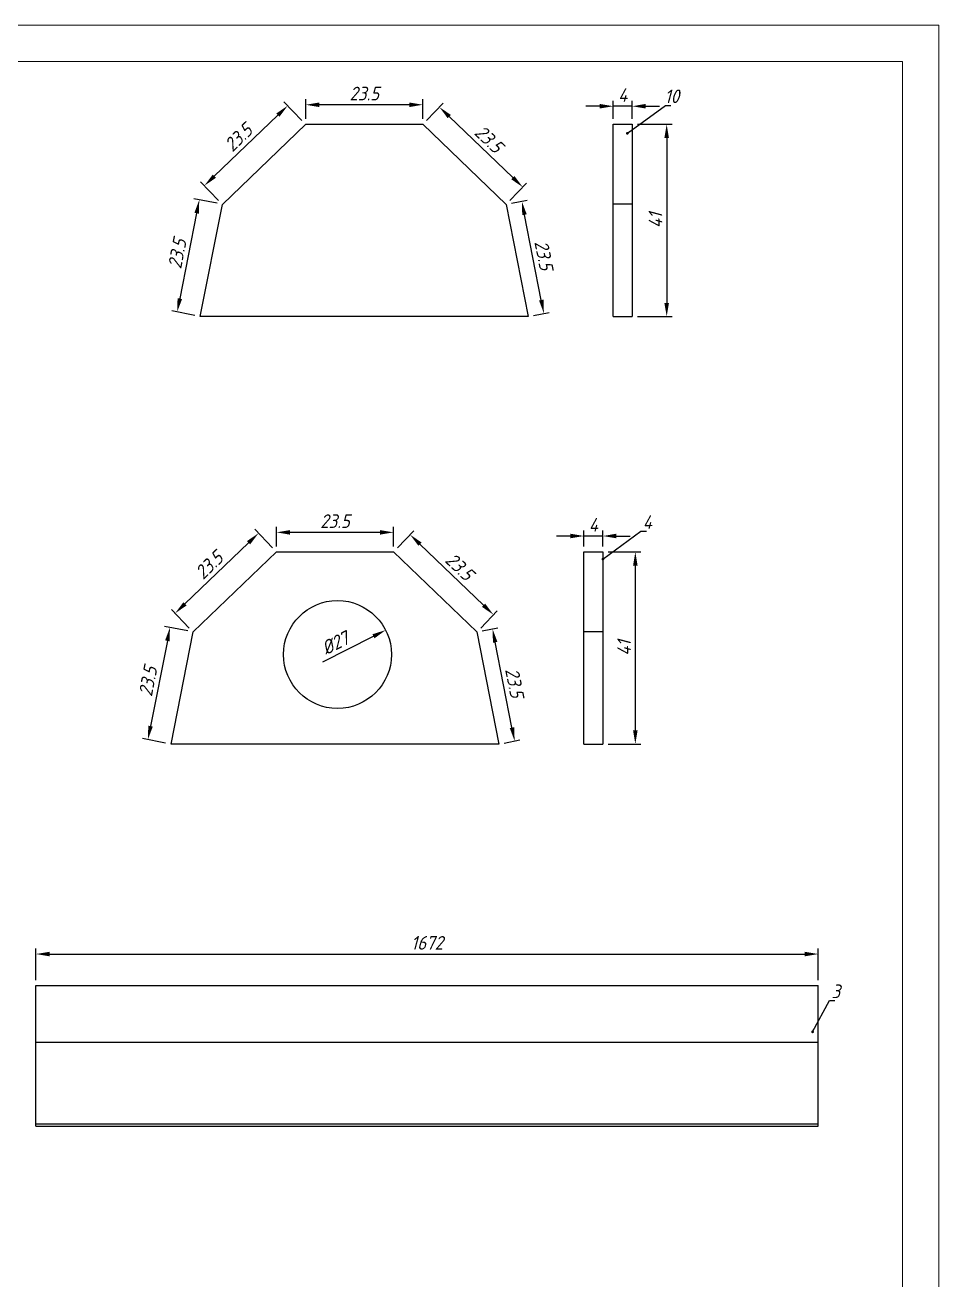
# Model space of a CAD drawing. Header units: millimetres. Extents: x 18217 to 37054, y 415 to 7180.
# Drawn here: x 24334 to 26674, y 3968 to 7180 of the extents above; entities that cross this region are included whole.
import ezdxf

# ---------------------------------------------------------------- set-up
doc = ezdxf.new("R2010")
doc.units = ezdxf.units.MM
doc.styles.add('GENISO', font='geniso.shx', dxfattribs={"oblique": 15})
doc.dimstyles.new('Scale', dxfattribs={"dimscale": 14, "dimtxt": 2.5, "dimasz": 2.5, "dimexe": 1, "dimexo": 1, "dimgap": 0.8, "dimtad": 1, "dimdec": 0, "dimzin": 0, "dimtxsty": 'GENISO', "dimcen": 2.5, "dimclrd": 1, "dimclre": 1, "dimclrt": 256, "dimadec": 0, "dimazin": 0, "dimtfac": 1, "dimtdec": 0, "dimtmove": 0, "dimatfit": 3, "dimfxl": 1, "dimtzin": 0, "dimlwd": -1, "dimlwe": -1, "dimarcsym": 0})
doc.dimstyles.new('Scale 1B8', dxfattribs={"dimscale": 14, "dimtxt": 2.5, "dimasz": 2.5, "dimexe": 1, "dimexo": 1, "dimgap": 0.8, "dimtad": 1, "dimdec": 0, "dimlfac": 0.125, "dimzin": 0, "dimtxsty": 'GENISO', "dimcen": 2.5, "dimclrd": 1, "dimclre": 1, "dimclrt": 256, "dimadec": 0, "dimazin": 0, "dimtfac": 1, "dimtdec": 0, "dimtmove": 0, "dimatfit": 3, "dimfxl": 1, "dimtzin": 0, "dimlwd": -1, "dimlwe": -1, "dimarcsym": 0})

# ---------------------------------------------------------------- blocks, each defined once
blk = doc.blocks.new('*D173')
at = {"color": 1, "transparency": 16777216}
for p, q in [((24361.2, 4735.2), (24361.2, 4816.1)), ((24396.2, 4802.1), (26330.3, 4802.1)), ((26365.3, 4735.2), (26365.3, 4816.1))]:
    blk.add_line(p, q, dxfattribs=at)
for points in [[(24396.2, 4807.9), (24396.2, 4796.3), (24361.2, 4802.1)], [(26330.3, 4807.9), (26330.3, 4796.3), (26365.3, 4802.1)]]:
    blk.add_solid(points, dxfattribs=at)
at = {"layer": 'Defpoints', "color": 0, "transparency": 16777216}
for p in [(26365.3, 4802.1), (24361.2, 4721.2), (26365.3, 4721.2)]:
    blk.add_point(p, dxfattribs=at)
at = {"transparency": 16777216, "insert": (25363.2, 4830.8), "char_height": 35, "attachment_point": 5, "style": 'GENISO'}
blk.add_mtext('1672', dxfattribs=at)
blk = doc.blocks.new('*D174')
at = {"color": 1, "transparency": 16777216}
for p, q in [((25579.5, 6723.9), (25619.7, 6731.8)), ((25655.7, 6476.3), (25612.7, 6694.8)), ((25636.1, 6436.8), (25676.3, 6444.7))]:
    blk.add_line(p, q, dxfattribs=at)
for points in [[(25618.4, 6695.9), (25607, 6693.6), (25605.9, 6729.1)], [(25661.5, 6477.4), (25650, 6475.2), (25662.5, 6442)]]:
    blk.add_solid(points, dxfattribs=at)
at = {"layer": 'Defpoints', "color": 0, "transparency": 16777216}
for p in [(25565.8, 6721.2), (25605.9, 6729.1), (25622.4, 6434.1)]:
    blk.add_point(p, dxfattribs=at)
at = {"transparency": 16777216, "insert": (25662.4, 6591.1), "char_height": 35, "attachment_point": 5, "rotation": 281.1465, "style": 'GENISO'}
blk.add_mtext('23.5', dxfattribs=at)
blk = doc.blocks.new('*D175')
at = {"color": 1, "transparency": 16777216}
for p, q in [((25362.1, 6936.2), (25404.5, 6980.3)), ((25583, 6789.6), (25420, 6946)), ((25575.5, 6731.3), (25617.9, 6775.5))]:
    blk.add_line(p, q, dxfattribs=at)
for points in [[(25424.1, 6950.2), (25416, 6941.8), (25394.8, 6970.2)], [(25587, 6793.8), (25578.9, 6785.4), (25608.2, 6765.4)]]:
    blk.add_solid(points, dxfattribs=at)
at = {"layer": 'Defpoints', "color": 0, "transparency": 16777216}
for p in [(25394.8, 6970.2), (25352.4, 6926.1), (25565.8, 6721.2)]:
    blk.add_point(p, dxfattribs=at)
at = {"transparency": 16777216, "insert": (25521.4, 6888.5), "char_height": 35, "attachment_point": 5, "rotation": 316.1707, "style": 'GENISO'}
blk.add_mtext('23.5', dxfattribs=at)
blk = doc.blocks.new('*D176')
at = {"color": 1, "transparency": 16777216}
for p, q in [((25052.4, 6940.1), (25052.4, 6990.2)), ((25317.4, 6976.2), (25087.4, 6976.2)), ((25352.4, 6940.1), (25352.4, 6990.2))]:
    blk.add_line(p, q, dxfattribs=at)
for points in [[(25087.4, 6982), (25087.4, 6970.3), (25052.4, 6976.2)], [(25317.4, 6982), (25317.4, 6970.3), (25352.4, 6976.2)]]:
    blk.add_solid(points, dxfattribs=at)
at = {"layer": 'Defpoints', "color": 0, "transparency": 16777216}
for p in [(25052.4, 6976.2), (25052.4, 6926.1), (25352.4, 6926.1)]:
    blk.add_point(p, dxfattribs=at)
at = {"transparency": 16777216, "insert": (25202.4, 7004.9), "char_height": 35, "attachment_point": 5, "style": 'GENISO'}
blk.add_mtext('23.5', dxfattribs=at)
blk = doc.blocks.new('*D177')
at = {"color": 1, "transparency": 16777216}
for p, q in [((25042.7, 6936.2), (24996.7, 6984)), ((24981.2, 6949.7), (24818.2, 6793.3)), ((24829.3, 6731.3), (24783.3, 6779.2))]:
    blk.add_line(p, q, dxfattribs=at)
for points in [[(24977.1, 6953.9), (24985.2, 6945.5), (25006.4, 6973.9)], [(24814.2, 6797.5), (24822.3, 6789.1), (24793, 6769.1)]]:
    blk.add_solid(points, dxfattribs=at)
at = {"layer": 'Defpoints', "color": 0, "transparency": 16777216}
for p in [(25052.4, 6926.1), (24793, 6769.1), (24839, 6721.2)]:
    blk.add_point(p, dxfattribs=at)
at = {"transparency": 16777216, "insert": (24879.8, 6892.2), "char_height": 35, "attachment_point": 5, "rotation": 43.8293, "style": 'GENISO'}
blk.add_mtext('23.5', dxfattribs=at)
blk = doc.blocks.new('*D178')
at = {"color": 1, "transparency": 16777216}
for p, q in [((24825.2, 6723.9), (24766, 6735.6)), ((24773, 6698.5), (24730, 6480.1)), ((24768.6, 6436.8), (24709.5, 6448.4))]:
    blk.add_line(p, q, dxfattribs=at)
for points in [[(24767.3, 6699.6), (24778.7, 6697.4), (24779.8, 6732.8)], [(24724.2, 6481.2), (24735.7, 6478.9), (24723.2, 6445.7)]]:
    blk.add_solid(points, dxfattribs=at)
at = {"layer": 'Defpoints', "color": 0, "transparency": 16777216}
for p in [(24839, 6721.2), (24723.2, 6445.7), (24782.4, 6434.1)]:
    blk.add_point(p, dxfattribs=at)
at = {"transparency": 16777216, "insert": (24723.3, 6594.8), "char_height": 35, "attachment_point": 5, "rotation": 78.8535, "style": 'GENISO'}
blk.add_mtext('23.5', dxfattribs=at)
blk = doc.blocks.new('*D179')
at = {"color": 1, "transparency": 16777216}
for p, q in [((25504.5, 5629.3), (25544.7, 5637.2)), ((25580.7, 5381.7), (25537.7, 5600.1)), ((25561.1, 5342.2), (25601.2, 5350.1))]:
    blk.add_line(p, q, dxfattribs=at)
for points in [[(25543.4, 5601.3), (25532, 5599), (25530.9, 5634.5)], [(25586.4, 5382.8), (25575, 5380.6), (25587.5, 5347.4)]]:
    blk.add_solid(points, dxfattribs=at)
at = {"layer": 'Defpoints', "color": 0, "transparency": 16777216}
for p in [(25490.8, 5626.6), (25530.9, 5634.5), (25547.4, 5339.5)]:
    blk.add_point(p, dxfattribs=at)
at = {"transparency": 16777216, "insert": (25587.4, 5496.5), "char_height": 35, "attachment_point": 5, "rotation": 281.1465, "style": 'GENISO'}
blk.add_mtext('23.5', dxfattribs=at)
blk = doc.blocks.new('*D180')
at = {"color": 1, "transparency": 16777216}
for p, q in [((25287.1, 5841.6), (25329.5, 5885.7)), ((25507.9, 5695), (25345, 5851.4)), ((25500.5, 5636.7), (25542.9, 5680.9))]:
    blk.add_line(p, q, dxfattribs=at)
for points in [[(25349.1, 5855.6), (25341, 5847.2), (25319.8, 5875.6)], [(25512, 5699.2), (25503.9, 5690.8), (25533.2, 5670.8)]]:
    blk.add_solid(points, dxfattribs=at)
at = {"layer": 'Defpoints', "color": 0, "transparency": 16777216}
for p in [(25319.8, 5875.6), (25277.4, 5831.5), (25490.8, 5626.6)]:
    blk.add_point(p, dxfattribs=at)
at = {"transparency": 16777216, "insert": (25446.4, 5793.9), "char_height": 35, "attachment_point": 5, "rotation": 316.1707, "style": 'GENISO'}
blk.add_mtext('23.5', dxfattribs=at)
blk = doc.blocks.new('*D181')
at = {"color": 1, "transparency": 16777216}
for p, q in [((24977.4, 5845.5), (24977.4, 5895.6)), ((25242.4, 5881.6), (25012.4, 5881.6)), ((25277.4, 5845.5), (25277.4, 5895.6))]:
    blk.add_line(p, q, dxfattribs=at)
for points in [[(25012.4, 5887.4), (25012.4, 5875.7), (24977.4, 5881.6)], [(25242.4, 5887.4), (25242.4, 5875.7), (25277.4, 5881.6)]]:
    blk.add_solid(points, dxfattribs=at)
at = {"layer": 'Defpoints', "color": 0, "transparency": 16777216}
for p in [(24977.4, 5881.6), (24977.4, 5831.5), (25277.4, 5831.5)]:
    blk.add_point(p, dxfattribs=at)
at = {"transparency": 16777216, "insert": (25127.4, 5910.3), "char_height": 35, "attachment_point": 5, "style": 'GENISO'}
blk.add_mtext('23.5', dxfattribs=at)
blk = doc.blocks.new('*D182')
at = {"color": 1, "transparency": 16777216}
for p, q in [((24967.7, 5841.6), (24921.7, 5889.4)), ((24906.2, 5855.1), (24743.2, 5698.7)), ((24754.2, 5636.7), (24708.3, 5684.5))]:
    blk.add_line(p, q, dxfattribs=at)
for points in [[(24902.1, 5859.3), (24910.2, 5850.9), (24931.4, 5879.3)], [(24739.2, 5702.9), (24747.3, 5694.5), (24718, 5674.4)]]:
    blk.add_solid(points, dxfattribs=at)
at = {"layer": 'Defpoints', "color": 0, "transparency": 16777216}
for p in [(24977.4, 5831.5), (24718, 5674.4), (24763.9, 5626.6)]:
    blk.add_point(p, dxfattribs=at)
at = {"transparency": 16777216, "insert": (24804.8, 5797.6), "char_height": 35, "attachment_point": 5, "rotation": 43.8293, "style": 'GENISO'}
blk.add_mtext('23.5', dxfattribs=at)
blk = doc.blocks.new('*D183')
at = {"color": 1, "transparency": 16777216}
for p, q in [((24750.2, 5629.3), (24691, 5640.9)), ((24698, 5603.9), (24654.9, 5385.5)), ((24693.6, 5342.2), (24634.4, 5353.8))]:
    blk.add_line(p, q, dxfattribs=at)
for points in [[(24692.3, 5605), (24703.7, 5602.8), (24704.7, 5638.2)], [(24649.2, 5386.6), (24660.7, 5384.3), (24648.2, 5351.1)]]:
    blk.add_solid(points, dxfattribs=at)
at = {"layer": 'Defpoints', "color": 0, "transparency": 16777216}
for p in [(24763.9, 5626.6), (24648.2, 5351.1), (24707.4, 5339.5)]:
    blk.add_point(p, dxfattribs=at)
at = {"transparency": 16777216, "insert": (24648.3, 5500.2), "char_height": 35, "attachment_point": 5, "rotation": 78.8535, "style": 'GENISO'}
blk.add_mtext('23.5', dxfattribs=at)
blk = doc.blocks.new('*D184')
at = {"color": 1, "transparency": 16777216}
blk.add_line((25096.5, 5550), (25225.8, 5615.5), dxfattribs=at)
blk.add_solid([(25223.2, 5620.7), (25228.5, 5610.3), (25257.1, 5631.3)], dxfattribs=at)
at = {"layer": 'Defpoints', "color": 0, "transparency": 16777216}
for p in [(25257.1, 5631.3), (25010.5, 5506.5)]:
    blk.add_point(p, dxfattribs=at)
at = {"transparency": 16777216, "insert": (25127.9, 5598.1), "char_height": 35, "attachment_point": 5, "rotation": 26.8475, "style": 'GENISO'}
blk.add_mtext('%%C27', dxfattribs=at)
blk = doc.blocks.new('*D185')
at = {"color": 1, "transparency": 16777216}
for p, q in [((25902.3, 6926.1), (25990.9, 6926.1)), ((25976.9, 6891.1), (25976.9, 6469.1)), ((25902.3, 6434.1), (25990.9, 6434.1))]:
    blk.add_line(p, q, dxfattribs=at)
for points in [[(25971, 6891.1), (25982.7, 6891.1), (25976.9, 6926.1)], [(25971, 6469.1), (25982.7, 6469.1), (25976.9, 6434.1)]]:
    blk.add_solid(points, dxfattribs=at)
at = {"layer": 'Defpoints', "color": 0, "transparency": 16777216}
for p in [(25888.3, 6926.1), (25888.3, 6434.1), (25976.9, 6434.1)]:
    blk.add_point(p, dxfattribs=at)
at = {"transparency": 16777216, "insert": (25948.2, 6680.1), "char_height": 35, "attachment_point": 5, "rotation": 90, "style": 'GENISO'}
blk.add_mtext('41', dxfattribs=at)
blk = doc.blocks.new('*D186')
at = {"color": 1, "transparency": 16777216}
for p, q in [((25827.2, 5831.5), (25910.6, 5831.5)), ((25896.6, 5796.5), (25896.6, 5374.5)), ((25827.2, 5339.5), (25910.6, 5339.5))]:
    blk.add_line(p, q, dxfattribs=at)
for points in [[(25890.8, 5796.5), (25902.4, 5796.5), (25896.6, 5831.5)], [(25890.8, 5374.5), (25902.4, 5374.5), (25896.6, 5339.5)]]:
    blk.add_solid(points, dxfattribs=at)
at = {"layer": 'Defpoints', "color": 0, "transparency": 16777216}
for p in [(25813.2, 5831.5), (25813.2, 5339.5), (25896.6, 5339.5)]:
    blk.add_point(p, dxfattribs=at)
at = {"transparency": 16777216, "insert": (25867.9, 5585.5), "char_height": 35, "attachment_point": 5, "rotation": 90, "style": 'GENISO'}
blk.add_mtext('41', dxfattribs=at)
blk = doc.blocks.new('*D187')
at = {"color": 1, "transparency": 16777216}
for p, q in [((25765.1, 5845.5), (25765.1, 5886.2)), ((25813.2, 5845.5), (25813.2, 5886.2)), ((25730.1, 5872.2), (25695.1, 5872.2)), ((25813.2, 5872.2), (25765.1, 5872.2)), ((25848.2, 5872.2), (25883.2, 5872.2))]:
    blk.add_line(p, q, dxfattribs=at)
for points in [[(25730.1, 5878.1), (25730.1, 5866.4), (25765.1, 5872.2)], [(25848.2, 5878.1), (25848.2, 5866.4), (25813.2, 5872.2)]]:
    blk.add_solid(points, dxfattribs=at)
at = {"layer": 'Defpoints', "color": 0, "transparency": 16777216}
for p in [(25765.1, 5872.2), (25765.1, 5831.5), (25813.2, 5831.5)]:
    blk.add_point(p, dxfattribs=at)
at = {"transparency": 16777216, "insert": (25789.2, 5900.9), "char_height": 35, "attachment_point": 5, "style": 'GENISO'}
blk.add_mtext('4', dxfattribs=at)
blk = doc.blocks.new('*D188')
at = {"color": 1, "transparency": 16777216}
for p, q in [((25805.2, 6972.4), (25770.2, 6972.4)), ((25840.2, 6940.1), (25840.2, 6986.4)), ((25888.3, 6972.4), (25840.2, 6972.4)), ((25888.3, 6940.1), (25888.3, 6986.4)), ((25923.3, 6972.4), (25958.3, 6972.4))]:
    blk.add_line(p, q, dxfattribs=at)
for points in [[(25805.2, 6978.3), (25805.2, 6966.6), (25840.2, 6972.4)], [(25923.3, 6978.3), (25923.3, 6966.6), (25888.3, 6972.4)]]:
    blk.add_solid(points, dxfattribs=at)
at = {"layer": 'Defpoints', "color": 0, "transparency": 16777216}
for p in [(25840.2, 6972.4), (25840.2, 6926.1), (25888.3, 6926.1)]:
    blk.add_point(p, dxfattribs=at)
at = {"transparency": 16777216, "insert": (25864.2, 7001.1), "char_height": 35, "attachment_point": 5, "style": 'GENISO'}
blk.add_mtext('4', dxfattribs=at)

msp = doc.modelspace()

# ---------------------------------------------------------------- linework, layer by layer
for p, q in [((25840.2, 6434.1), (25840.2, 6926.1)), ((25840.2, 6926.1), (25888.3, 6926.1)), ((25888.3, 6926.1), (25888.3, 6434.1)), ((25840.2, 6722.5), (25888.3, 6722.5)), ((25840.2, 6434.1), (25888.3, 6434.1)), ((25765.1, 5339.5), (25765.1, 5831.5)), ((25765.1, 5831.5), (25813.2, 5831.5)), ((25813.2, 5831.5), (25813.2, 5339.5)), ((25765.1, 5627.9), (25813.2, 5627.9)), ((25765.1, 5339.5), (25813.2, 5339.5)), ((24361.2, 4721.2), (26365.3, 4721.2)), ((24361.2, 4361.2), (24361.2, 4721.2)), ((26365.3, 4361.2), (26365.3, 4721.2)), ((24361.2, 4576.6), (26365.3, 4576.6)), ((24361.2, 4367.2), (26365.3, 4367.2)), ((24361.2, 4361.2), (26365.3, 4361.2))]:
    msp.add_line(p, q)
at = {"linetype": 'ByBlock', "lineweight": 9}
for points in [[(26674.1, 7180.1), (26674.1, 1266), (18216.5, 1266), (18216.5, 7180.1)], [(26581.1, 7087.1), (26581.1, 1359.1), (18309.6, 1359.1), (18309.6, 7087.1)]]:
    msp.add_lwpolyline(points, close=True, dxfattribs=at)
for points in [[(25052.4, 6926.1), (25352.4, 6926.1), (25565.8, 6721.2), (25622.4, 6434.1), (24782.4, 6434.1), (24839, 6721.2)], [(24977.4, 5831.5), (25277.4, 5831.5), (25490.8, 5626.6), (25547.4, 5339.5), (24707.4, 5339.5), (24763.9, 5626.6)]]:
    msp.add_lwpolyline(points, close=True)
at = {"color": 240, "true_color": 0xed1f24}
msp.add_circle((25133.8, 5568.9), 138.2, dxfattribs=at)

# ---------------------------------------------------------------- texts
at = {"char_height": 35, "attachment_point": 5, "style": 'GENISO'}
for s, insert in [('10', (25990.1, 6997.8)), ('4', (25927.5, 5907.8)), ('3', (26410.1, 4706.6))]:
    msp.add_mtext(s, dxfattribs=dict(at, insert=insert))

# ---------------------------------------------------------------- dimensions: what is measured, and where the dimension line sits
at = {"color": 240, "true_color": 0xed1f24}
for p1, p2, distance, picture, middle in [((25352.4, 6926.1), (25052.4, 6926.1), -50.1, '*D176', (25202.4, 7004.9)), ((25052.4, 6926.1), (24839, 6721.2), -66.4, '*D177', (24879.8, 6892.2)), ((25565.8, 6721.2), (25352.4, 6926.1), -61.2, '*D175', (25521.4, 6888.5)), ((24839, 6721.2), (24782.4, 6434.1), -60.3, '*D178', (24723.3, 6594.8)), ((25622.4, 6434.1), (25565.8, 6721.2), -40.9, '*D174', (25662.4, 6591.1)), ((25277.4, 5831.5), (24977.4, 5831.5), -50.1, '*D181', (25127.4, 5910.3)), ((24977.4, 5831.5), (24763.9, 5626.6), -66.4, '*D182', (24804.8, 5797.6)), ((25490.8, 5626.6), (25277.4, 5831.5), -61.2, '*D180', (25446.4, 5793.9)), ((24763.9, 5626.6), (24707.4, 5339.5), -60.3, '*D183', (24648.3, 5500.2)), ((25547.4, 5339.5), (25490.8, 5626.6), -40.9, '*D179', (25587.4, 5496.5))]:
    dim = msp.add_aligned_dim(p1=p1, p2=p2, distance=distance, text='23.5', dimstyle='Scale', dxfattribs=at)
    dim.commit()
    dim.dimension.update_dxf_attribs({"geometry": picture, "text_midpoint": middle})
for base, p1, p2, picture, middle in [((25840.2, 6972.4), (25888.3, 6926.1), (25840.2, 6926.1), '*D188', (25864.2, 7001.1)), ((25765.1, 5872.2), (25813.2, 5831.5), (25765.1, 5831.5), '*D187', (25789.2, 5900.9))]:
    dim = msp.add_linear_dim(base=base, p1=p1, p2=p2, text='4', dimstyle='Scale', dxfattribs=at)
    dim.commit()
    dim.dimension.update_dxf_attribs({"geometry": picture, "text_midpoint": middle})
for base, p1, p2, picture, middle in [((25976.9, 6434.1), (25888.3, 6926.1), (25888.3, 6434.1), '*D185', (25948.2, 6680.1)), ((25896.6, 5339.5), (25813.2, 5831.5), (25813.2, 5339.5), '*D186', (25867.9, 5585.5))]:
    dim = msp.add_linear_dim(base=base, p1=p1, p2=p2, angle=90, text='41', dimstyle='Scale', dxfattribs=at)
    dim.commit()
    dim.dimension.update_dxf_attribs({"geometry": picture, "text_midpoint": middle})
dim = msp.add_diameter_dim_2p(p1=(25010.5, 5506.5), p2=(25257.1, 5631.3), text='%%C27', dimstyle='Scale', dxfattribs=at)
dim.commit()
dim.dimension.update_dxf_attribs({"geometry": '*D184', "text_midpoint": (25140.8, 5572.5), "dimtype": 163})
dim = msp.add_linear_dim(base=(26365.3, 4802.1), p1=(24361.2, 4721.2), p2=(26365.3, 4721.2), text='1672', dimstyle='Scale', dxfattribs=at)
dim.commit()
dim.dimension.update_dxf_attribs({"geometry": '*D173', "text_midpoint": (25363.2, 4802.1), "dimtype": 160})

# ---------------------------------------------------------------- leaders
for points in [[(25876.2, 6903.2), (25973.5, 6974.5), (25987.4, 6974.5)], [(25813.6, 5813.1), (25910.9, 5884.4), (25924.8, 5884.4)], [(26350.7, 4603), (26393.5, 4683.2), (26407.4, 4683.2)]]:
    msp.add_leader(points, dimstyle='Scale 1B8', override={"dimasz": 0.5, "dimldrblk": 'Dot'})

doc.saveas('drawing.dxf')
